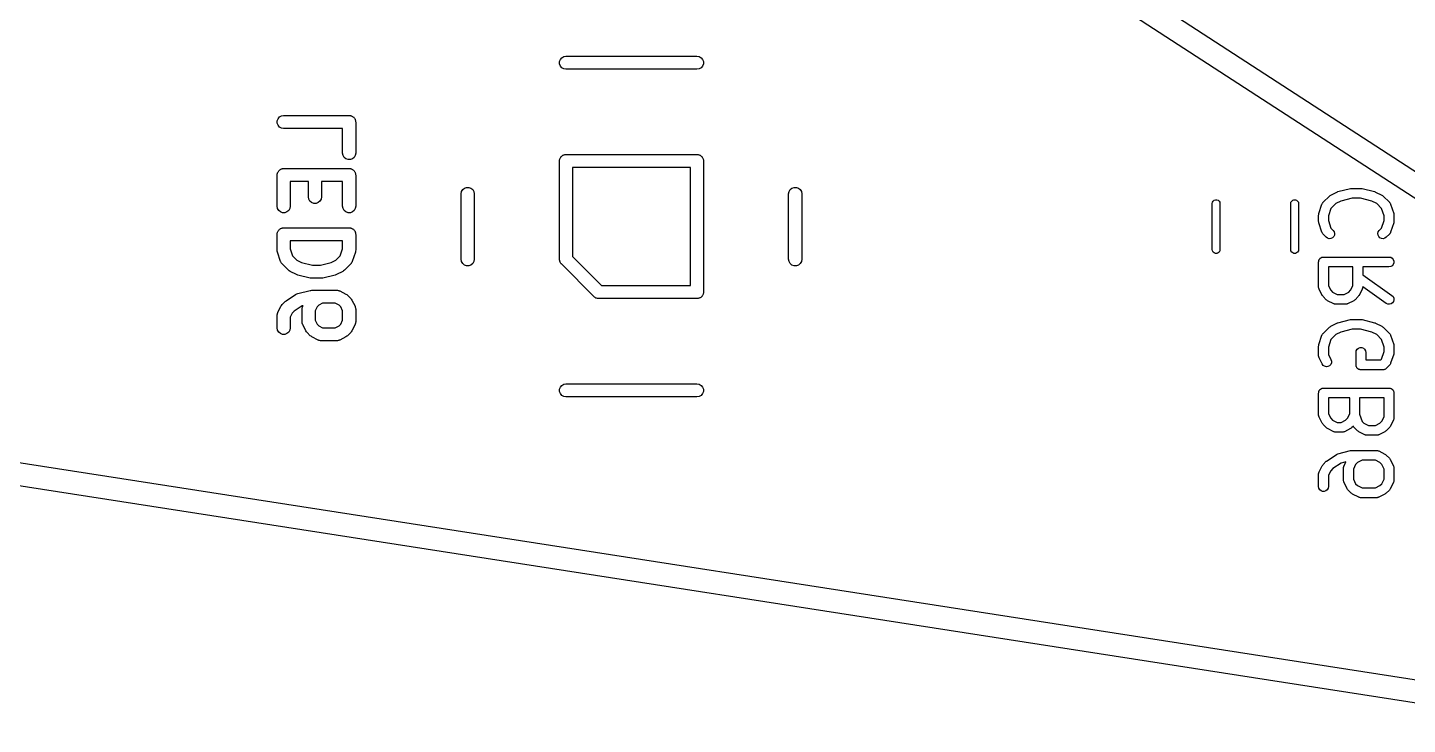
# Model space of a CAD drawing. Extents: x 48 to 353, y -143 to -50.
# Drawn here: x 198.74 to 219.81, y -131.42 to -120.79 of the extents above; entities that cross this region are included whole.
import ezdxf

# ---------------------------------------------------------------- set-up
doc = ezdxf.new("R2010")
doc.units = 0
doc.header["$MEASUREMENT"] = 0
doc.layers.add('BLACK', color=7, linetype='CONTINUOUS')

msp = doc.modelspace()

# ---------------------------------------------------------------- linework, layer by layer
at = {"layer": 'Black'}
for p, q in [((176.762, -94.9756), (235.575, -133.135)), ((234.803, -133.051), (203.466, -112.719)), ((206.864, -121.308), (206.876, -121.275)), ((206.864, -121.342), (206.864, -121.308)), ((206.876, -121.275), (206.898, -121.248)), ((206.898, -121.248), (206.928, -121.231)), ((206.928, -121.231), (206.962, -121.225)), ((206.962, -121.225), (208.962, -121.225)), ((208.962, -121.225), (208.997, -121.231)), ((208.997, -121.231), (209.027, -121.248)), ((209.027, -121.248), (209.049, -121.275)), ((209.049, -121.275), (209.061, -121.308)), ((209.061, -121.308), (209.061, -121.342)), ((206.876, -121.375), (206.864, -121.342)), ((206.898, -121.402), (206.876, -121.375)), ((206.928, -121.419), (206.898, -121.402)), ((206.962, -121.425), (206.928, -121.419)), ((208.962, -121.425), (206.962, -121.425)), ((208.997, -121.419), (208.962, -121.425)), ((209.027, -121.402), (208.997, -121.419)), ((209.049, -121.375), (209.027, -121.402)), ((209.061, -121.342), (209.049, -121.375)), ((202.554, -122.212), (202.566, -122.18)), ((202.566, -122.18), (202.588, -122.153)), ((202.588, -122.153), (202.618, -122.136)), ((202.618, -122.136), (202.652, -122.13)), ((202.652, -122.13), (203.652, -122.13)), ((203.652, -122.13), (203.661, -122.131)), ((203.661, -122.131), (203.67, -122.131)), ((203.67, -122.131), (203.678, -122.134)), ((203.678, -122.134), (203.687, -122.136)), ((203.687, -122.136), (203.694, -122.14)), ((203.694, -122.14), (203.702, -122.143)), ((203.702, -122.143), (203.709, -122.149)), ((203.709, -122.149), (203.717, -122.153)), ((203.717, -122.153), (203.722, -122.16)), ((203.722, -122.16), (203.729, -122.165)), ((203.729, -122.165), (203.733, -122.173)), ((203.733, -122.173), (203.739, -122.18)), ((203.739, -122.18), (203.742, -122.188)), ((202.554, -122.247), (202.554, -122.212)), ((202.566, -122.28), (202.554, -122.247)), ((202.588, -122.306), (202.566, -122.28)), ((202.618, -122.324), (202.588, -122.306)), ((202.652, -122.33), (202.618, -122.324)), ((203.552, -122.33), (202.652, -122.33)), ((203.552, -122.706), (203.552, -122.33)), ((203.742, -122.188), (203.746, -122.196)), ((203.746, -122.196), (203.748, -122.204)), ((203.748, -122.204), (203.751, -122.212)), ((203.751, -122.212), (203.751, -122.221)), ((203.751, -122.221), (203.752, -122.23)), ((203.752, -122.23), (203.752, -122.706)), ((203.558, -122.74), (203.552, -122.706)), ((203.576, -122.77), (203.558, -122.74)), ((203.602, -122.793), (203.576, -122.77)), ((203.635, -122.804), (203.602, -122.793)), ((203.67, -122.804), (203.635, -122.804)), ((203.702, -122.793), (203.67, -122.804)), ((203.729, -122.77), (203.702, -122.793)), ((203.746, -122.74), (203.729, -122.77)), ((203.752, -122.706), (203.746, -122.74)), ((206.864, -122.808), (206.867, -122.799)), ((206.864, -122.816), (206.864, -122.808)), ((206.867, -122.799), (206.869, -122.791)), ((206.869, -122.791), (206.873, -122.783)), ((206.873, -122.783), (206.876, -122.775)), ((206.876, -122.775), (206.882, -122.768)), ((206.882, -122.768), (206.886, -122.761)), ((206.886, -122.761), (206.893, -122.755)), ((206.893, -122.755), (206.898, -122.748)), ((206.898, -122.748), (206.906, -122.744)), ((206.906, -122.744), (206.912, -122.738)), ((206.912, -122.738), (206.921, -122.735)), ((206.921, -122.735), (206.928, -122.731)), ((206.928, -122.731), (206.937, -122.73)), ((206.937, -122.73), (206.945, -122.727)), ((206.945, -122.727), (206.954, -122.727)), ((206.954, -122.727), (206.962, -122.725)), ((206.962, -122.725), (208.962, -122.725)), ((208.962, -122.725), (208.971, -122.727)), ((208.971, -122.727), (208.98, -122.727)), ((208.98, -122.727), (208.988, -122.73)), ((208.988, -122.73), (208.997, -122.731)), ((208.997, -122.731), (209.004, -122.735)), ((209.004, -122.735), (209.012, -122.738)), ((209.012, -122.738), (209.019, -122.744)), ((209.019, -122.744), (209.027, -122.748)), ((209.027, -122.748), (209.032, -122.755)), ((209.032, -122.755), (209.039, -122.761)), ((209.039, -122.761), (209.043, -122.768)), ((209.043, -122.768), (209.049, -122.775)), ((209.049, -122.775), (209.052, -122.783)), ((209.052, -122.783), (209.056, -122.791)), ((209.056, -122.791), (209.058, -122.799)), ((209.058, -122.799), (209.061, -122.808)), ((209.061, -122.808), (209.061, -122.816)), ((202.554, -123.022), (202.557, -123.014)), ((202.554, -123.031), (202.554, -123.022)), ((202.557, -123.014), (202.558, -123.005)), ((202.558, -123.005), (202.563, -122.998)), ((202.563, -122.998), (202.566, -122.989)), ((202.566, -122.989), (202.571, -122.983)), ((202.571, -122.983), (202.576, -122.975)), ((202.576, -122.975), (202.582, -122.969)), ((202.582, -122.969), (202.588, -122.963)), ((202.588, -122.963), (202.596, -122.958)), ((202.596, -122.958), (202.602, -122.953)), ((202.602, -122.953), (202.611, -122.95)), ((202.611, -122.95), (202.618, -122.945)), ((202.618, -122.945), (202.627, -122.944)), ((202.627, -122.944), (202.635, -122.941)), ((202.635, -122.941), (202.644, -122.941)), ((202.644, -122.941), (202.652, -122.939)), ((202.652, -122.939), (203.652, -122.939)), ((203.652, -122.939), (203.661, -122.941)), ((203.661, -122.941), (203.67, -122.941)), ((203.67, -122.941), (203.678, -122.944)), ((203.678, -122.944), (203.687, -122.945)), ((203.687, -122.945), (203.694, -122.95)), ((203.694, -122.95), (203.702, -122.953)), ((203.702, -122.953), (203.709, -122.958)), ((203.709, -122.958), (203.717, -122.963)), ((203.717, -122.963), (203.722, -122.969)), ((203.722, -122.969), (203.729, -122.975)), ((203.729, -122.975), (203.733, -122.983)), ((203.733, -122.983), (203.739, -122.989)), ((203.739, -122.989), (203.742, -122.998)), ((203.742, -122.998), (203.746, -123.005)), ((203.746, -123.005), (203.748, -123.014)), ((203.748, -123.014), (203.751, -123.022)), ((203.751, -123.022), (203.751, -123.031)), ((206.862, -122.825), (206.864, -122.816)), ((206.862, -124.325), (206.862, -122.825)), ((207.062, -122.925), (207.062, -124.284)), ((208.862, -122.925), (207.062, -122.925)), ((208.862, -124.725), (208.862, -122.925)), ((209.061, -122.816), (209.062, -122.825)), ((209.062, -122.825), (209.062, -124.825)), ((202.552, -123.039), (202.554, -123.031)), ((202.552, -123.515), (202.552, -123.039)), ((203.029, -123.139), (202.752, -123.139)), ((202.752, -123.139), (202.752, -123.515)), ((203.029, -123.373), (203.029, -123.139)), ((203.552, -123.139), (203.229, -123.139)), ((203.229, -123.139), (203.229, -123.373)), ((203.552, -123.515), (203.552, -123.139)), ((203.751, -123.031), (203.752, -123.039)), ((203.752, -123.039), (203.752, -123.515)), ((205.412, -123.238), (205.445, -123.227)), ((205.445, -123.227), (205.48, -123.227)), ((205.48, -123.227), (205.512, -123.238)), ((210.412, -123.238), (210.445, -123.227)), ((210.445, -123.227), (210.48, -123.227)), ((210.48, -123.227), (210.512, -123.238)), ((203.035, -123.407), (203.029, -123.373)), ((203.052, -123.437), (203.035, -123.407)), ((203.079, -123.459), (203.052, -123.437)), ((203.205, -123.437), (203.179, -123.459)), ((203.223, -123.407), (203.205, -123.437)), ((203.229, -123.373), (203.223, -123.407)), ((205.362, -123.325), (205.369, -123.291)), ((205.362, -124.325), (205.362, -123.325)), ((205.369, -123.291), (205.386, -123.261)), ((205.386, -123.261), (205.412, -123.238)), ((205.512, -123.238), (205.539, -123.261)), ((205.539, -123.261), (205.556, -123.291)), ((205.556, -123.291), (205.562, -123.325)), ((205.562, -123.325), (205.562, -124.325)), ((210.362, -123.325), (210.369, -123.291)), ((210.362, -124.325), (210.362, -123.325)), ((210.369, -123.291), (210.386, -123.261)), ((210.386, -123.261), (210.412, -123.238)), ((210.512, -123.238), (210.539, -123.261)), ((210.539, -123.261), (210.556, -123.291)), ((210.556, -123.291), (210.562, -123.325)), ((210.562, -123.325), (210.562, -124.325)), ((216.831, -123.454), (216.842, -123.436)), ((216.842, -123.436), (216.857, -123.423)), ((216.857, -123.423), (216.877, -123.416)), ((216.877, -123.416), (216.898, -123.416)), ((216.898, -123.416), (216.917, -123.423)), ((216.917, -123.423), (216.933, -123.436)), ((216.933, -123.436), (216.944, -123.454)), ((218.031, -123.454), (218.042, -123.436)), ((218.042, -123.436), (218.057, -123.423)), ((218.057, -123.423), (218.077, -123.416)), ((218.077, -123.416), (218.098, -123.416)), ((218.098, -123.416), (218.117, -123.423)), ((218.117, -123.423), (218.133, -123.436)), ((218.133, -123.436), (218.144, -123.454)), ((218.522, -123.455), (218.617, -123.359)), ((218.617, -123.359), (218.627, -123.353)), ((218.627, -123.353), (218.637, -123.345)), ((218.637, -123.345), (218.732, -123.298)), ((218.792, -123.436), (218.715, -123.474)), ((218.732, -123.298), (218.74, -123.295)), ((218.74, -123.295), (218.747, -123.292)), ((218.747, -123.292), (218.938, -123.245)), ((218.965, -123.392), (218.792, -123.436)), ((218.938, -123.245), (218.947, -123.244)), ((218.947, -123.244), (218.956, -123.242)), ((218.956, -123.242), (219.099, -123.242)), ((219.09, -123.392), (218.965, -123.392)), ((219.263, -123.436), (219.09, -123.392)), ((219.099, -123.242), (219.108, -123.244)), ((219.108, -123.244), (219.117, -123.245)), ((219.117, -123.245), (219.307, -123.292)), ((219.34, -123.474), (219.263, -123.436)), ((219.307, -123.292), (219.315, -123.295)), ((219.315, -123.295), (219.323, -123.298)), ((219.323, -123.298), (219.418, -123.345)), ((219.418, -123.345), (219.428, -123.353)), ((219.428, -123.353), (219.438, -123.359)), ((219.438, -123.359), (219.533, -123.455)), ((202.558, -123.55), (202.552, -123.515)), ((202.576, -123.58), (202.558, -123.55)), ((202.602, -123.602), (202.576, -123.58)), ((202.635, -123.614), (202.602, -123.602)), ((202.67, -123.614), (202.635, -123.614)), ((202.702, -123.602), (202.67, -123.614)), ((202.729, -123.58), (202.702, -123.602)), ((202.746, -123.55), (202.729, -123.58)), ((202.752, -123.515), (202.746, -123.55)), ((203.111, -123.471), (203.079, -123.459)), ((203.146, -123.471), (203.111, -123.471)), ((203.179, -123.459), (203.146, -123.471)), ((203.558, -123.55), (203.552, -123.515)), ((203.576, -123.58), (203.558, -123.55)), ((203.602, -123.602), (203.576, -123.58)), ((203.635, -123.614), (203.602, -123.602)), ((203.67, -123.614), (203.635, -123.614)), ((203.702, -123.602), (203.67, -123.614)), ((203.729, -123.58), (203.702, -123.602)), ((203.746, -123.55), (203.729, -123.58)), ((203.752, -123.515), (203.746, -123.55)), ((216.827, -123.475), (216.831, -123.454)), ((216.827, -124.175), (216.827, -123.475)), ((216.944, -123.454), (216.947, -123.475)), ((216.947, -123.475), (216.947, -124.175)), ((218.028, -123.475), (218.031, -123.454)), ((218.028, -124.175), (218.028, -123.475)), ((218.144, -123.454), (218.147, -123.475)), ((218.147, -123.475), (218.147, -124.175)), ((218.452, -123.651), (218.454, -123.639)), ((218.452, -123.746), (218.452, -123.651)), ((218.454, -123.639), (218.456, -123.627)), ((218.456, -123.627), (218.504, -123.484)), ((218.504, -123.484), (218.506, -123.48)), ((218.506, -123.48), (218.507, -123.476)), ((218.507, -123.476), (218.512, -123.469)), ((218.512, -123.469), (218.516, -123.461)), ((218.516, -123.461), (218.519, -123.458)), ((218.519, -123.458), (218.522, -123.455)), ((218.641, -123.548), (218.602, -123.663)), ((218.715, -123.474), (218.641, -123.548)), ((219.414, -123.548), (219.34, -123.474)), ((219.452, -123.663), (219.414, -123.548)), ((219.533, -123.455), (219.535, -123.458)), ((219.535, -123.458), (219.539, -123.461)), ((219.539, -123.461), (219.543, -123.469)), ((219.543, -123.469), (219.548, -123.476)), ((219.548, -123.476), (219.549, -123.48)), ((219.549, -123.48), (219.551, -123.484)), ((219.551, -123.484), (219.599, -123.627)), ((219.599, -123.627), (219.6, -123.639)), ((219.6, -123.639), (219.602, -123.651)), ((219.602, -123.651), (219.602, -123.746)), ((174.491, -123.681), (234.803, -133.051)), ((202.582, -123.874), (202.588, -123.867)), ((202.588, -123.867), (202.596, -123.863)), ((202.596, -123.863), (202.602, -123.857)), ((202.602, -123.857), (202.611, -123.854)), ((202.611, -123.854), (202.618, -123.85)), ((202.618, -123.85), (202.627, -123.849)), ((202.627, -123.849), (202.635, -123.846)), ((202.635, -123.846), (202.644, -123.846)), ((202.644, -123.846), (202.652, -123.844)), ((202.652, -123.844), (203.652, -123.844)), ((203.652, -123.844), (203.661, -123.846)), ((203.661, -123.846), (203.67, -123.846)), ((203.67, -123.846), (203.678, -123.849)), ((203.678, -123.849), (203.687, -123.85)), ((203.687, -123.85), (203.694, -123.854)), ((203.694, -123.854), (203.702, -123.857)), ((203.702, -123.857), (203.709, -123.863)), ((203.709, -123.863), (203.717, -123.867)), ((203.717, -123.867), (203.722, -123.874)), ((218.454, -123.758), (218.452, -123.746)), ((218.456, -123.77), (218.454, -123.758)), ((218.504, -123.912), (218.456, -123.77)), ((218.602, -123.663), (218.602, -123.734)), ((218.602, -123.734), (218.641, -123.848)), ((218.641, -123.848), (218.676, -123.883)), ((219.379, -123.883), (219.414, -123.848)), ((219.414, -123.848), (219.452, -123.734)), ((219.452, -123.734), (219.452, -123.663)), ((219.599, -123.77), (219.551, -123.912)), ((219.6, -123.758), (219.599, -123.77)), ((219.602, -123.746), (219.6, -123.758)), ((234.521, -133.362), (174.491, -124.036)), ((202.552, -123.944), (202.554, -123.935)), ((202.552, -124.182), (202.552, -123.944)), ((202.554, -123.927), (202.557, -123.918)), ((202.554, -123.935), (202.554, -123.927)), ((202.557, -123.918), (202.558, -123.91)), ((202.558, -123.91), (202.563, -123.902)), ((202.563, -123.902), (202.566, -123.894)), ((202.566, -123.894), (202.571, -123.887)), ((202.571, -123.887), (202.576, -123.88)), ((202.576, -123.88), (202.582, -123.874)), ((202.752, -124.044), (202.752, -124.166)), ((203.552, -124.044), (202.752, -124.044)), ((203.552, -124.166), (203.552, -124.044)), ((203.722, -123.874), (203.729, -123.88)), ((203.729, -123.88), (203.733, -123.887)), ((203.733, -123.887), (203.739, -123.894)), ((203.739, -123.894), (203.742, -123.902)), ((203.742, -123.902), (203.746, -123.91)), ((203.746, -123.91), (203.748, -123.918)), ((203.748, -123.918), (203.751, -123.927)), ((203.751, -123.927), (203.751, -123.935)), ((203.751, -123.935), (203.752, -123.944)), ((203.752, -123.944), (203.752, -124.182)), ((218.506, -123.916), (218.504, -123.912)), ((218.507, -123.92), (218.506, -123.916)), ((218.512, -123.928), (218.507, -123.92)), ((218.516, -123.935), (218.512, -123.928)), ((218.519, -123.938), (218.516, -123.935)), ((218.522, -123.942), (218.519, -123.938)), ((218.57, -123.989), (218.522, -123.942)), ((218.591, -124.004), (218.57, -123.989)), ((218.616, -124.011), (218.591, -124.004)), ((218.642, -124.009), (218.616, -124.011)), ((218.666, -123.998), (218.642, -124.009)), ((218.684, -123.979), (218.666, -123.998)), ((218.676, -123.883), (218.691, -123.905)), ((218.695, -123.956), (218.684, -123.979)), ((218.691, -123.905), (218.697, -123.93)), ((218.697, -123.93), (218.695, -123.956)), ((219.357, -123.93), (219.364, -123.905)), ((219.36, -123.956), (219.357, -123.93)), ((219.371, -123.979), (219.36, -123.956)), ((219.364, -123.905), (219.379, -123.883)), ((219.389, -123.998), (219.371, -123.979)), ((219.413, -124.009), (219.389, -123.998)), ((219.439, -124.011), (219.413, -124.009)), ((219.464, -124.004), (219.439, -124.011)), ((219.485, -123.989), (219.464, -124.004)), ((219.533, -123.942), (219.485, -123.989)), ((219.535, -123.938), (219.533, -123.942)), ((219.539, -123.935), (219.535, -123.938)), ((219.543, -123.928), (219.539, -123.935)), ((219.548, -123.92), (219.543, -123.928)), ((219.549, -123.916), (219.548, -123.92)), ((219.551, -123.912), (219.549, -123.916)), ((202.555, -124.198), (202.552, -124.182)), ((202.558, -124.214), (202.555, -124.198)), ((202.605, -124.357), (202.558, -124.214)), ((202.752, -124.166), (202.787, -124.271)), ((202.787, -124.271), (202.854, -124.338)), ((203.45, -124.338), (203.517, -124.271)), ((203.517, -124.271), (203.552, -124.166)), ((203.747, -124.214), (203.7, -124.357)), ((203.75, -124.198), (203.747, -124.214)), ((203.752, -124.182), (203.75, -124.198)), ((207.062, -124.284), (207.504, -124.725)), ((216.831, -124.196), (216.827, -124.175)), ((216.842, -124.214), (216.831, -124.196)), ((216.857, -124.227), (216.842, -124.214)), ((216.877, -124.234), (216.857, -124.227)), ((216.898, -124.234), (216.877, -124.234)), ((216.917, -124.227), (216.898, -124.234)), ((216.933, -124.214), (216.917, -124.227)), ((216.944, -124.196), (216.933, -124.214)), ((216.947, -124.175), (216.944, -124.196)), ((218.031, -124.196), (218.028, -124.175)), ((218.042, -124.214), (218.031, -124.196)), ((218.057, -124.227), (218.042, -124.214)), ((218.077, -124.234), (218.057, -124.227)), ((218.098, -124.234), (218.077, -124.234)), ((218.117, -124.227), (218.098, -124.234)), ((218.133, -124.214), (218.117, -124.227)), ((218.144, -124.196), (218.133, -124.214)), ((218.147, -124.175), (218.144, -124.196)), ((202.608, -124.362), (202.605, -124.357)), ((202.609, -124.367), (202.608, -124.362)), ((202.616, -124.377), (202.609, -124.367)), ((202.622, -124.387), (202.616, -124.377)), ((202.626, -124.391), (202.622, -124.387)), ((202.629, -124.396), (202.626, -124.391)), ((202.725, -124.491), (202.629, -124.396)), ((202.738, -124.5), (202.725, -124.491)), ((202.751, -124.51), (202.738, -124.5)), ((202.854, -124.338), (202.925, -124.374)), ((202.925, -124.374), (203.093, -124.415)), ((203.093, -124.415), (203.212, -124.415)), ((203.212, -124.415), (203.379, -124.374)), ((203.379, -124.374), (203.45, -124.338)), ((203.567, -124.5), (203.554, -124.51)), ((203.58, -124.491), (203.567, -124.5)), ((203.675, -124.396), (203.58, -124.491)), ((203.679, -124.391), (203.675, -124.396)), ((203.683, -124.387), (203.679, -124.391)), ((203.689, -124.377), (203.683, -124.387)), ((203.695, -124.367), (203.689, -124.377)), ((203.697, -124.362), (203.695, -124.367)), ((203.7, -124.357), (203.697, -124.362)), ((205.369, -124.359), (205.362, -124.325)), ((205.386, -124.389), (205.369, -124.359)), ((205.412, -124.412), (205.386, -124.389)), ((205.445, -124.423), (205.412, -124.412)), ((205.48, -124.423), (205.445, -124.423)), ((205.512, -124.412), (205.48, -124.423)), ((205.539, -124.389), (205.512, -124.412)), ((205.556, -124.359), (205.539, -124.389)), ((205.562, -124.325), (205.556, -124.359)), ((206.863, -124.329), (206.862, -124.325)), ((206.863, -124.334), (206.863, -124.329)), ((206.866, -124.346), (206.863, -124.334)), ((206.869, -124.359), (206.866, -124.346)), ((206.871, -124.363), (206.869, -124.359)), ((206.872, -124.367), (206.871, -124.363)), ((206.879, -124.378), (206.872, -124.367)), ((206.886, -124.389), (206.879, -124.378)), ((206.889, -124.392), (206.886, -124.389)), ((206.892, -124.396), (206.889, -124.392)), ((207.392, -124.896), (206.892, -124.396)), ((210.369, -124.359), (210.362, -124.325)), ((210.386, -124.389), (210.369, -124.359)), ((210.412, -124.412), (210.386, -124.389)), ((210.445, -124.423), (210.412, -124.412)), ((210.48, -124.423), (210.445, -124.423)), ((210.512, -124.412), (210.48, -124.423)), ((210.539, -124.389), (210.512, -124.412)), ((210.556, -124.359), (210.539, -124.389)), ((210.562, -124.325), (210.556, -124.359)), ((218.452, -124.365), (218.454, -124.358)), ((218.452, -124.746), (218.452, -124.365)), ((218.454, -124.352), (218.456, -124.346)), ((218.454, -124.358), (218.454, -124.352)), ((218.456, -124.346), (218.457, -124.339)), ((218.457, -124.339), (218.46, -124.334)), ((218.46, -124.334), (218.462, -124.327)), ((218.462, -124.327), (218.467, -124.322)), ((218.467, -124.322), (218.47, -124.317)), ((218.47, -124.317), (218.475, -124.312)), ((218.475, -124.312), (218.479, -124.307)), ((218.479, -124.307), (218.485, -124.304)), ((218.485, -124.304), (218.49, -124.3)), ((218.49, -124.3), (218.496, -124.298)), ((218.496, -124.298), (218.502, -124.294)), ((218.502, -124.294), (218.508, -124.293)), ((218.508, -124.293), (218.514, -124.291)), ((218.514, -124.291), (218.521, -124.291)), ((218.521, -124.291), (218.527, -124.29)), ((218.527, -124.29), (219.527, -124.29)), ((218.602, -124.44), (218.602, -124.728)), ((218.976, -124.44), (218.602, -124.44)), ((218.976, -124.728), (218.976, -124.44)), ((219.527, -124.44), (219.126, -124.44)), ((219.126, -124.44), (219.126, -124.564)), ((219.527, -124.29), (219.553, -124.294)), ((219.553, -124.435), (219.527, -124.44)), ((219.553, -124.294), (219.576, -124.307)), ((219.576, -124.422), (219.553, -124.435)), ((219.576, -124.307), (219.592, -124.327)), ((219.592, -124.402), (219.576, -124.422)), ((219.592, -124.327), (219.601, -124.352)), ((219.601, -124.378), (219.592, -124.402)), ((219.601, -124.352), (219.601, -124.378)), ((202.846, -124.557), (202.751, -124.51)), ((202.856, -124.56), (202.846, -124.557)), ((202.866, -124.565), (202.856, -124.56)), ((203.057, -124.612), (202.866, -124.565)), ((203.069, -124.613), (203.057, -124.612)), ((203.081, -124.615), (203.069, -124.613)), ((203.224, -124.615), (203.081, -124.615)), ((203.236, -124.613), (203.224, -124.615)), ((203.248, -124.612), (203.236, -124.613)), ((203.439, -124.565), (203.248, -124.612)), ((203.449, -124.56), (203.439, -124.565)), ((203.459, -124.557), (203.449, -124.56)), ((203.554, -124.51), (203.459, -124.557)), ((219.126, -124.564), (219.57, -124.875)), ((202.692, -124.956), (202.835, -124.861)), ((202.835, -124.861), (202.851, -124.854)), ((202.851, -124.854), (202.866, -124.847)), ((202.866, -124.847), (203.057, -124.799)), ((203.057, -124.799), (203.069, -124.799)), ((203.069, -124.799), (203.081, -124.796)), ((203.081, -124.796), (203.462, -124.796)), ((203.462, -124.796), (203.468, -124.797)), ((203.468, -124.797), (203.473, -124.797)), ((203.473, -124.797), (203.485, -124.8)), ((203.485, -124.8), (203.496, -124.802)), ((203.496, -124.802), (203.501, -124.805)), ((203.501, -124.805), (203.507, -124.807)), ((203.507, -124.807), (203.602, -124.855)), ((203.602, -124.855), (203.615, -124.864)), ((203.615, -124.864), (203.628, -124.873)), ((203.628, -124.873), (203.675, -124.921)), ((203.675, -124.921), (203.685, -124.934)), ((207.395, -124.898), (207.392, -124.896)), ((207.398, -124.902), (207.395, -124.898)), ((207.41, -124.908), (207.398, -124.902)), ((207.42, -124.916), (207.41, -124.908)), ((207.424, -124.917), (207.42, -124.916)), ((207.428, -124.919), (207.424, -124.917)), ((207.441, -124.921), (207.428, -124.919)), ((207.454, -124.925), (207.441, -124.921)), ((207.504, -124.725), (208.862, -124.725)), ((208.988, -124.92), (208.98, -124.923)), ((208.997, -124.919), (208.988, -124.92)), ((209.004, -124.915), (208.997, -124.919)), ((209.012, -124.912), (209.004, -124.915)), ((209.019, -124.906), (209.012, -124.912)), ((209.027, -124.902), (209.019, -124.906)), ((209.032, -124.895), (209.027, -124.902)), ((209.039, -124.889), (209.032, -124.895)), ((209.043, -124.882), (209.039, -124.889)), ((209.049, -124.875), (209.043, -124.882)), ((209.052, -124.867), (209.049, -124.875)), ((209.056, -124.859), (209.052, -124.867)), ((209.058, -124.851), (209.056, -124.859)), ((209.061, -124.842), (209.058, -124.851)), ((209.062, -124.825), (209.061, -124.834)), ((209.061, -124.834), (209.061, -124.842)), ((218.453, -124.75), (218.452, -124.746)), ((218.453, -124.754), (218.453, -124.75)), ((218.455, -124.763), (218.453, -124.754)), ((218.457, -124.772), (218.455, -124.763)), ((218.459, -124.775), (218.457, -124.772)), ((218.46, -124.779), (218.459, -124.775)), ((218.508, -124.875), (218.46, -124.779)), ((218.515, -124.884), (218.508, -124.875)), ((218.522, -124.894), (218.515, -124.884)), ((218.57, -124.942), (218.522, -124.894)), ((218.602, -124.728), (218.637, -124.797)), ((218.637, -124.797), (218.667, -124.827)), ((218.667, -124.827), (218.736, -124.861)), ((218.736, -124.861), (218.843, -124.861)), ((218.843, -124.861), (218.912, -124.827)), ((218.912, -124.827), (218.942, -124.797)), ((218.942, -124.797), (218.976, -124.728)), ((219.057, -124.894), (219.009, -124.942)), ((219.063, -124.884), (219.057, -124.894)), ((219.071, -124.875), (219.063, -124.884)), ((219.118, -124.779), (219.071, -124.875)), ((219.12, -124.775), (219.118, -124.779)), ((219.122, -124.772), (219.12, -124.775)), ((219.123, -124.763), (219.122, -124.772)), ((219.126, -124.754), (219.123, -124.763)), ((219.126, -124.747), (219.125, -124.75)), ((219.125, -124.75), (219.126, -124.754)), ((219.484, -124.998), (219.126, -124.747)), ((219.57, -124.875), (219.589, -124.893)), ((219.589, -124.893), (219.6, -124.917)), ((219.6, -124.917), (219.602, -124.943)), ((202.563, -125.137), (202.611, -125.042)), ((202.611, -125.042), (202.62, -125.029)), ((202.62, -125.029), (202.629, -125.016)), ((202.629, -125.016), (202.677, -124.969)), ((202.677, -124.969), (202.685, -124.963)), ((202.685, -124.963), (202.692, -124.956)), ((202.811, -125.117), (202.782, -125.146)), ((202.932, -125.037), (202.811, -125.117)), ((202.949, -125.033), (202.932, -125.037)), ((202.933, -125.087), (202.934, -125.081)), ((202.933, -125.277), (202.933, -125.087)), ((202.934, -125.075), (202.937, -125.064)), ((202.934, -125.081), (202.934, -125.075)), ((202.937, -125.064), (202.939, -125.053)), ((202.939, -125.053), (202.942, -125.048)), ((202.942, -125.048), (202.944, -125.042)), ((202.944, -125.042), (202.949, -125.033)), ((203.163, -125.051), (203.133, -125.111)), ((203.133, -125.111), (203.133, -125.254)), ((203.188, -125.026), (203.163, -125.051)), ((203.247, -124.996), (203.188, -125.026)), ((203.438, -124.996), (203.247, -124.996)), ((203.498, -125.026), (203.438, -124.996)), ((203.523, -125.051), (203.498, -125.026)), ((203.552, -125.111), (203.523, -125.051)), ((203.552, -125.254), (203.552, -125.111)), ((203.685, -124.934), (203.694, -124.947)), ((203.694, -124.947), (203.742, -125.042)), ((203.742, -125.042), (203.743, -125.048)), ((203.743, -125.048), (203.746, -125.053)), ((203.746, -125.053), (203.748, -125.064)), ((203.748, -125.064), (203.752, -125.075)), ((203.752, -125.075), (203.751, -125.081)), ((203.751, -125.081), (203.752, -125.087)), ((203.752, -125.087), (203.752, -125.277)), ((207.458, -124.924), (207.454, -124.925)), ((207.462, -124.925), (207.458, -124.924)), ((208.962, -124.925), (207.462, -124.925)), ((208.971, -124.923), (208.962, -124.925)), ((208.98, -124.923), (208.971, -124.923)), ((218.579, -124.949), (218.57, -124.942)), ((218.589, -124.956), (218.579, -124.949)), ((218.684, -125.003), (218.589, -124.956)), ((218.688, -125.005), (218.684, -125.003)), ((218.692, -125.007), (218.688, -125.005)), ((218.701, -125.008), (218.692, -125.007)), ((218.709, -125.011), (218.701, -125.008)), ((218.714, -125.011), (218.709, -125.011)), ((218.718, -125.011), (218.714, -125.011)), ((218.861, -125.011), (218.718, -125.011)), ((218.865, -125.011), (218.861, -125.011)), ((218.869, -125.011), (218.865, -125.011)), ((218.878, -125.008), (218.869, -125.011)), ((218.886, -125.007), (218.878, -125.008)), ((218.89, -125.005), (218.886, -125.007)), ((218.894, -125.003), (218.89, -125.005)), ((218.989, -124.956), (218.894, -125.003)), ((218.999, -124.949), (218.989, -124.956)), ((219.009, -124.942), (218.999, -124.949)), ((219.508, -125.009), (219.484, -124.998)), ((219.534, -125.011), (219.508, -125.009)), ((219.559, -125.004), (219.534, -125.011)), ((219.58, -124.989), (219.559, -125.004)), ((219.595, -124.968), (219.58, -124.989)), ((219.602, -124.943), (219.595, -124.968)), ((202.552, -125.182), (202.553, -125.176)), ((202.552, -125.373), (202.552, -125.182)), ((202.553, -125.171), (202.556, -125.159)), ((202.553, -125.176), (202.553, -125.171)), ((202.556, -125.159), (202.558, -125.148)), ((202.558, -125.148), (202.561, -125.143)), ((202.561, -125.143), (202.563, -125.137)), ((202.782, -125.146), (202.752, -125.206)), ((202.752, -125.206), (202.752, -125.373)), ((202.934, -125.283), (202.933, -125.277)), ((202.934, -125.289), (202.934, -125.283)), ((202.937, -125.3), (202.934, -125.289)), ((202.939, -125.312), (202.937, -125.3)), ((202.942, -125.317), (202.939, -125.312)), ((202.944, -125.322), (202.942, -125.317)), ((202.992, -125.417), (202.944, -125.322)), ((203.133, -125.254), (203.163, -125.313)), ((203.163, -125.313), (203.188, -125.338)), ((203.188, -125.338), (203.247, -125.368)), ((203.438, -125.368), (203.498, -125.338)), ((203.498, -125.338), (203.523, -125.313)), ((203.523, -125.313), (203.552, -125.254)), ((203.742, -125.322), (203.694, -125.417)), ((203.743, -125.317), (203.742, -125.322)), ((203.746, -125.312), (203.743, -125.317)), ((203.748, -125.3), (203.746, -125.312)), ((203.752, -125.289), (203.748, -125.3)), ((203.752, -125.277), (203.751, -125.283)), ((203.751, -125.283), (203.752, -125.289)), ((218.637, -125.345), (218.732, -125.298)), ((218.732, -125.298), (218.74, -125.295)), ((218.74, -125.295), (218.747, -125.292)), ((218.747, -125.292), (218.938, -125.245)), ((218.938, -125.245), (218.947, -125.244)), ((218.947, -125.244), (218.956, -125.242)), ((218.956, -125.242), (219.099, -125.242)), ((219.099, -125.242), (219.108, -125.244)), ((219.108, -125.244), (219.117, -125.245)), ((219.117, -125.245), (219.307, -125.292)), ((219.307, -125.292), (219.315, -125.295)), ((219.315, -125.295), (219.323, -125.298)), ((219.323, -125.298), (219.418, -125.345)), ((202.558, -125.407), (202.552, -125.373)), ((202.576, -125.437), (202.558, -125.407)), ((202.602, -125.459), (202.576, -125.437)), ((202.635, -125.471), (202.602, -125.459)), ((202.67, -125.471), (202.635, -125.471)), ((202.702, -125.459), (202.67, -125.471)), ((202.729, -125.437), (202.702, -125.459)), ((202.746, -125.407), (202.729, -125.437)), ((202.752, -125.373), (202.746, -125.407)), ((203.001, -125.43), (202.992, -125.417)), ((203.01, -125.443), (203.001, -125.43)), ((203.058, -125.491), (203.01, -125.443)), ((203.071, -125.5), (203.058, -125.491)), ((203.084, -125.51), (203.071, -125.5)), ((203.179, -125.557), (203.084, -125.51)), ((203.247, -125.368), (203.438, -125.368)), ((203.602, -125.51), (203.507, -125.557)), ((203.615, -125.5), (203.602, -125.51)), ((203.628, -125.491), (203.615, -125.5)), ((203.675, -125.443), (203.628, -125.491)), ((203.685, -125.43), (203.675, -125.443)), ((203.694, -125.417), (203.685, -125.43)), ((218.456, -125.627), (218.504, -125.484)), ((218.504, -125.484), (218.506, -125.48)), ((218.506, -125.48), (218.507, -125.476)), ((218.507, -125.476), (218.512, -125.469)), ((218.512, -125.469), (218.516, -125.461)), ((218.516, -125.461), (218.519, -125.458)), ((218.519, -125.458), (218.522, -125.455)), ((218.522, -125.455), (218.617, -125.359)), ((218.641, -125.548), (218.602, -125.663)), ((218.617, -125.359), (218.627, -125.353)), ((218.627, -125.353), (218.637, -125.345)), ((218.715, -125.474), (218.641, -125.548)), ((218.792, -125.436), (218.715, -125.474)), ((218.965, -125.392), (218.792, -125.436)), ((219.09, -125.392), (218.965, -125.392)), ((219.263, -125.436), (219.09, -125.392)), ((219.34, -125.474), (219.263, -125.436)), ((219.414, -125.548), (219.34, -125.474)), ((219.452, -125.663), (219.414, -125.548)), ((219.418, -125.345), (219.428, -125.353)), ((219.428, -125.353), (219.438, -125.359)), ((219.438, -125.359), (219.533, -125.455)), ((219.533, -125.455), (219.535, -125.458)), ((219.535, -125.458), (219.539, -125.461)), ((219.539, -125.461), (219.543, -125.469)), ((219.543, -125.469), (219.548, -125.476)), ((219.548, -125.476), (219.549, -125.48)), ((219.549, -125.48), (219.551, -125.484)), ((219.551, -125.484), (219.599, -125.627)), ((203.185, -125.559), (203.179, -125.557)), ((203.19, -125.562), (203.185, -125.559)), ((203.201, -125.564), (203.19, -125.562)), ((203.212, -125.567), (203.201, -125.564)), ((203.218, -125.567), (203.212, -125.567)), ((203.224, -125.568), (203.218, -125.567)), ((203.462, -125.568), (203.224, -125.568)), ((203.468, -125.567), (203.462, -125.568)), ((203.473, -125.567), (203.468, -125.567)), ((203.485, -125.564), (203.473, -125.567)), ((203.496, -125.562), (203.485, -125.564)), ((203.501, -125.559), (203.496, -125.562)), ((203.507, -125.557), (203.501, -125.559)), ((218.452, -125.651), (218.454, -125.639)), ((218.452, -125.793), (218.452, -125.651)), ((218.454, -125.639), (218.456, -125.627)), ((218.602, -125.663), (218.602, -125.776)), ((219.024, -125.746), (219.028, -125.72)), ((219.024, -125.936), (219.024, -125.746)), ((219.028, -125.72), (219.041, -125.698)), ((219.041, -125.698), (219.061, -125.681)), ((219.061, -125.681), (219.086, -125.672)), ((219.086, -125.672), (219.112, -125.672)), ((219.112, -125.672), (219.136, -125.681)), ((219.136, -125.681), (219.156, -125.698)), ((219.156, -125.698), (219.169, -125.72)), ((219.169, -125.72), (219.174, -125.746)), ((219.174, -125.746), (219.174, -125.861)), ((219.414, -125.848), (219.452, -125.734)), ((219.452, -125.734), (219.452, -125.663)), ((219.599, -125.627), (219.6, -125.639)), ((219.6, -125.758), (219.599, -125.77)), ((219.6, -125.639), (219.602, -125.651)), ((219.602, -125.746), (219.6, -125.758)), ((219.602, -125.651), (219.602, -125.746)), ((218.453, -125.798), (218.452, -125.793)), ((218.453, -125.802), (218.453, -125.798)), ((218.455, -125.81), (218.453, -125.802)), ((218.457, -125.819), (218.455, -125.81)), ((218.459, -125.823), (218.457, -125.819)), ((218.46, -125.827), (218.459, -125.823)), ((218.508, -125.922), (218.46, -125.827)), ((218.523, -125.943), (218.508, -125.922)), ((218.545, -125.958), (218.523, -125.943)), ((218.571, -125.964), (218.545, -125.958)), ((218.596, -125.961), (218.571, -125.964)), ((218.62, -125.949), (218.596, -125.961)), ((218.602, -125.776), (218.642, -125.855)), ((218.638, -125.93), (218.62, -125.949)), ((218.648, -125.906), (218.638, -125.93)), ((218.642, -125.855), (218.65, -125.88)), ((218.65, -125.88), (218.648, -125.906)), ((219.025, -125.943), (219.024, -125.936)), ((219.025, -125.949), (219.025, -125.943)), ((219.027, -125.956), (219.025, -125.949)), ((219.028, -125.962), (219.027, -125.956)), ((219.032, -125.968), (219.028, -125.962)), ((219.034, -125.974), (219.032, -125.968)), ((219.038, -125.979), (219.034, -125.974)), ((219.174, -125.861), (219.401, -125.861)), ((219.401, -125.861), (219.414, -125.848)), ((219.533, -125.942), (219.485, -125.989)), ((219.535, -125.938), (219.533, -125.942)), ((219.539, -125.935), (219.535, -125.938)), ((219.543, -125.928), (219.539, -125.935)), ((219.548, -125.92), (219.543, -125.928)), ((219.549, -125.916), (219.548, -125.92)), ((219.551, -125.912), (219.549, -125.916)), ((219.599, -125.77), (219.551, -125.912)), ((219.041, -125.985), (219.038, -125.979)), ((219.046, -125.989), (219.041, -125.985)), ((219.051, -125.994), (219.046, -125.989)), ((219.056, -125.997), (219.051, -125.994)), ((219.061, -126.001), (219.056, -125.997)), ((219.067, -126.004), (219.061, -126.001)), ((219.073, -126.007), (219.067, -126.004)), ((219.08, -126.008), (219.073, -126.007)), ((219.086, -126.01), (219.08, -126.008)), ((219.092, -126.01), (219.086, -126.01)), ((219.099, -126.011), (219.092, -126.01)), ((219.432, -126.011), (219.099, -126.011)), ((219.435, -126.011), (219.432, -126.011)), ((219.439, -126.011), (219.435, -126.011)), ((219.448, -126.009), (219.439, -126.011)), ((219.458, -126.007), (219.448, -126.009)), ((219.461, -126.005), (219.458, -126.007)), ((219.464, -126.004), (219.461, -126.005)), ((219.472, -125.999), (219.464, -126.004)), ((219.48, -125.994), (219.472, -125.999)), ((219.482, -125.991), (219.48, -125.994)), ((219.485, -125.989), (219.482, -125.991)), ((206.864, -126.308), (206.876, -126.275)), ((206.864, -126.342), (206.864, -126.308)), ((206.876, -126.375), (206.864, -126.342)), ((206.876, -126.275), (206.898, -126.248)), ((206.898, -126.402), (206.876, -126.375)), ((206.898, -126.248), (206.928, -126.231)), ((206.928, -126.231), (206.962, -126.225)), ((206.962, -126.225), (208.962, -126.225)), ((208.962, -126.225), (208.997, -126.231)), ((208.997, -126.231), (209.027, -126.248)), ((209.027, -126.248), (209.049, -126.275)), ((209.049, -126.375), (209.027, -126.402)), ((209.049, -126.275), (209.061, -126.308)), ((209.061, -126.342), (209.049, -126.375)), ((209.061, -126.308), (209.061, -126.342)), ((218.452, -126.365), (218.454, -126.358)), ((218.452, -126.698), (218.452, -126.365)), ((218.454, -126.352), (218.456, -126.346)), ((218.454, -126.358), (218.454, -126.352)), ((218.456, -126.346), (218.457, -126.339)), ((218.457, -126.339), (218.46, -126.334)), ((218.46, -126.334), (218.462, -126.327)), ((218.462, -126.327), (218.467, -126.322)), ((218.467, -126.322), (218.47, -126.317)), ((218.47, -126.317), (218.475, -126.312)), ((218.475, -126.312), (218.479, -126.307)), ((218.479, -126.307), (218.485, -126.304)), ((218.485, -126.304), (218.49, -126.3)), ((218.49, -126.3), (218.496, -126.298)), ((218.496, -126.298), (218.502, -126.294)), ((218.502, -126.294), (218.508, -126.293)), ((218.508, -126.293), (218.514, -126.291)), ((218.514, -126.291), (218.521, -126.291)), ((218.521, -126.291), (218.527, -126.29)), ((218.527, -126.29), (219.527, -126.29)), ((219.527, -126.29), (219.534, -126.291)), ((219.534, -126.291), (219.54, -126.291)), ((219.54, -126.291), (219.547, -126.293)), ((219.547, -126.293), (219.553, -126.294)), ((219.553, -126.294), (219.559, -126.298)), ((219.559, -126.298), (219.565, -126.3)), ((219.565, -126.3), (219.57, -126.304)), ((219.57, -126.304), (219.576, -126.307)), ((219.576, -126.307), (219.58, -126.312)), ((219.58, -126.312), (219.585, -126.317)), ((219.585, -126.317), (219.588, -126.322)), ((219.588, -126.322), (219.592, -126.327)), ((219.592, -126.327), (219.595, -126.334)), ((219.595, -126.334), (219.598, -126.339)), ((219.598, -126.339), (219.599, -126.346)), ((219.599, -126.346), (219.601, -126.352)), ((219.601, -126.352), (219.601, -126.358)), ((219.601, -126.358), (219.602, -126.365)), ((219.602, -126.365), (219.602, -126.746)), ((206.928, -126.419), (206.898, -126.402)), ((206.962, -126.425), (206.928, -126.419)), ((208.962, -126.425), (206.962, -126.425)), ((208.997, -126.419), (208.962, -126.425)), ((209.027, -126.402), (208.997, -126.419)), ((218.602, -126.44), (218.602, -126.681)), ((218.929, -126.44), (218.602, -126.44)), ((218.929, -126.681), (218.929, -126.44)), ((219.079, -126.44), (219.079, -126.686)), ((219.452, -126.44), (219.079, -126.44)), ((219.452, -126.728), (219.452, -126.44)), ((218.453, -126.702), (218.452, -126.698)), ((218.453, -126.707), (218.453, -126.702)), ((218.455, -126.715), (218.453, -126.707)), ((218.457, -126.724), (218.455, -126.715)), ((218.459, -126.728), (218.457, -126.724)), ((218.46, -126.732), (218.459, -126.728)), ((218.508, -126.827), (218.46, -126.732)), ((218.602, -126.681), (218.637, -126.749)), ((218.637, -126.749), (218.667, -126.779)), ((218.667, -126.779), (218.736, -126.814)), ((218.736, -126.814), (218.795, -126.814)), ((218.795, -126.814), (218.864, -126.779)), ((218.864, -126.779), (218.894, -126.749)), ((218.894, -126.749), (218.929, -126.681)), ((219.079, -126.686), (219.117, -126.801)), ((219.117, -126.801), (219.143, -126.827)), ((219.388, -126.827), (219.418, -126.797)), ((219.418, -126.797), (219.452, -126.728)), ((219.594, -126.779), (219.547, -126.875)), ((219.596, -126.775), (219.594, -126.779)), ((219.598, -126.772), (219.596, -126.775)), ((219.599, -126.763), (219.598, -126.772)), ((219.602, -126.754), (219.599, -126.763)), ((219.602, -126.746), (219.602, -126.75)), ((219.602, -126.75), (219.602, -126.754)), ((218.515, -126.837), (218.508, -126.827)), ((218.522, -126.847), (218.515, -126.837)), ((218.57, -126.894), (218.522, -126.847)), ((218.579, -126.901), (218.57, -126.894)), ((218.589, -126.908), (218.579, -126.901)), ((218.684, -126.956), (218.589, -126.908)), ((218.688, -126.957), (218.684, -126.956)), ((218.692, -126.959), (218.688, -126.957)), ((218.701, -126.961), (218.692, -126.959)), ((218.709, -126.963), (218.701, -126.961)), ((218.714, -126.963), (218.709, -126.963)), ((218.718, -126.964), (218.714, -126.963)), ((218.813, -126.964), (218.718, -126.964)), ((218.817, -126.963), (218.813, -126.964)), ((218.822, -126.963), (218.817, -126.963)), ((218.83, -126.961), (218.822, -126.963)), ((218.839, -126.959), (218.83, -126.961)), ((218.842, -126.957), (218.839, -126.959)), ((218.847, -126.956), (218.842, -126.957)), ((218.942, -126.908), (218.847, -126.956)), ((218.952, -126.901), (218.942, -126.908)), ((218.961, -126.894), (218.952, -126.901)), ((218.983, -126.872), (218.961, -126.894)), ((218.983, -126.873), (218.983, -126.872)), ((218.988, -126.88), (218.983, -126.873)), ((218.992, -126.888), (218.988, -126.88)), ((218.996, -126.891), (218.992, -126.888)), ((218.998, -126.894), (218.996, -126.891)), ((219.046, -126.942), (218.998, -126.894)), ((219.056, -126.949), (219.046, -126.942)), ((219.065, -126.956), (219.056, -126.949)), ((219.161, -127.003), (219.065, -126.956)), ((219.143, -126.827), (219.212, -126.861)), ((219.165, -127.005), (219.161, -127.003)), ((219.168, -127.007), (219.165, -127.005)), ((219.177, -127.008), (219.168, -127.007)), ((219.185, -127.011), (219.177, -127.008)), ((219.19, -127.011), (219.185, -127.011)), ((219.194, -127.011), (219.19, -127.011)), ((219.337, -127.011), (219.194, -127.011)), ((219.212, -126.861), (219.319, -126.861)), ((219.319, -126.861), (219.388, -126.827)), ((219.341, -127.011), (219.337, -127.011)), ((219.345, -127.011), (219.341, -127.011)), ((219.354, -127.008), (219.345, -127.011)), ((219.363, -127.007), (219.354, -127.008)), ((219.366, -127.005), (219.363, -127.007)), ((219.37, -127.003), (219.366, -127.005)), ((219.466, -126.956), (219.37, -127.003)), ((219.475, -126.949), (219.466, -126.956)), ((219.485, -126.942), (219.475, -126.949)), ((219.533, -126.894), (219.485, -126.942)), ((219.54, -126.884), (219.533, -126.894)), ((219.547, -126.875), (219.54, -126.884)), ((218.522, -127.455), (218.57, -127.407)), ((218.57, -127.407), (218.576, -127.403)), ((218.576, -127.403), (218.581, -127.398)), ((218.581, -127.398), (218.724, -127.303)), ((218.796, -127.435), (218.67, -127.518)), ((218.724, -127.303), (218.736, -127.297)), ((218.736, -127.297), (218.747, -127.292)), ((218.747, -127.292), (218.938, -127.245)), ((218.87, -127.416), (218.796, -127.435)), ((218.841, -127.474), (218.87, -127.416)), ((218.938, -127.245), (218.947, -127.244)), ((218.947, -127.244), (218.956, -127.242)), ((218.956, -127.242), (219.337, -127.242)), ((219.048, -127.427), (219.018, -127.457)), ((219.117, -127.392), (219.048, -127.427)), ((219.319, -127.392), (219.117, -127.392)), ((219.388, -127.427), (219.319, -127.392)), ((219.337, -127.242), (219.341, -127.243)), ((219.341, -127.243), (219.345, -127.243)), ((219.345, -127.243), (219.354, -127.245)), ((219.354, -127.245), (219.363, -127.247)), ((219.363, -127.247), (219.366, -127.249)), ((219.366, -127.249), (219.37, -127.25)), ((219.37, -127.25), (219.466, -127.298)), ((219.418, -127.457), (219.388, -127.427)), ((219.466, -127.298), (219.475, -127.305)), ((219.475, -127.305), (219.485, -127.312)), ((219.485, -127.312), (219.533, -127.359)), ((219.533, -127.359), (219.54, -127.369)), ((219.54, -127.369), (219.547, -127.379)), ((219.547, -127.379), (219.594, -127.474)), ((218.452, -127.603), (218.453, -127.599)), ((218.452, -127.793), (218.452, -127.603)), ((218.453, -127.594), (218.455, -127.586)), ((218.453, -127.599), (218.453, -127.594)), ((218.455, -127.586), (218.457, -127.577)), ((218.457, -127.577), (218.459, -127.574)), ((218.459, -127.574), (218.46, -127.569)), ((218.46, -127.569), (218.508, -127.474)), ((218.508, -127.474), (218.515, -127.465)), ((218.515, -127.465), (218.522, -127.455)), ((218.637, -127.552), (218.602, -127.621)), ((218.602, -127.621), (218.602, -127.793)), ((218.67, -127.518), (218.637, -127.552)), ((218.833, -127.508), (218.834, -127.504)), ((218.833, -127.698), (218.833, -127.508)), ((218.834, -127.499), (218.836, -127.491)), ((218.834, -127.504), (218.834, -127.499)), ((218.836, -127.491), (218.838, -127.482)), ((218.838, -127.482), (218.84, -127.478)), ((218.84, -127.478), (218.841, -127.474)), ((219.018, -127.457), (218.983, -127.525)), ((218.983, -127.525), (218.983, -127.681)), ((219.452, -127.525), (219.418, -127.457)), ((219.452, -127.681), (219.452, -127.525)), ((219.594, -127.474), (219.596, -127.478)), ((219.596, -127.478), (219.598, -127.482)), ((219.598, -127.482), (219.599, -127.491)), ((219.599, -127.491), (219.602, -127.499)), ((219.602, -127.499), (219.602, -127.504)), ((219.602, -127.504), (219.602, -127.508)), ((219.602, -127.508), (219.602, -127.698)), ((218.457, -127.819), (218.452, -127.793)), ((218.47, -127.842), (218.457, -127.819)), ((218.49, -127.858), (218.47, -127.842)), ((218.514, -127.867), (218.49, -127.858)), ((218.54, -127.867), (218.514, -127.867)), ((218.565, -127.858), (218.54, -127.867)), ((218.585, -127.842), (218.565, -127.858)), ((218.598, -127.819), (218.585, -127.842)), ((218.602, -127.793), (218.598, -127.819)), ((218.834, -127.702), (218.833, -127.698)), ((218.834, -127.707), (218.834, -127.702)), ((218.836, -127.715), (218.834, -127.707)), ((218.838, -127.724), (218.836, -127.715)), ((218.84, -127.728), (218.838, -127.724)), ((218.841, -127.732), (218.84, -127.728)), ((218.889, -127.827), (218.841, -127.732)), ((218.896, -127.837), (218.889, -127.827)), ((218.903, -127.847), (218.896, -127.837)), ((218.951, -127.894), (218.903, -127.847)), ((218.983, -127.681), (219.018, -127.749)), ((219.018, -127.749), (219.048, -127.779)), ((219.048, -127.779), (219.117, -127.814)), ((219.117, -127.814), (219.319, -127.814)), ((219.319, -127.814), (219.388, -127.779)), ((219.388, -127.779), (219.418, -127.749)), ((219.418, -127.749), (219.452, -127.681)), ((219.533, -127.847), (219.485, -127.894)), ((219.54, -127.837), (219.533, -127.847)), ((219.547, -127.827), (219.54, -127.837)), ((219.594, -127.732), (219.547, -127.827)), ((219.596, -127.728), (219.594, -127.732)), ((219.598, -127.724), (219.596, -127.728)), ((219.599, -127.715), (219.598, -127.724)), ((219.602, -127.707), (219.599, -127.715)), ((219.602, -127.698), (219.602, -127.702)), ((219.602, -127.702), (219.602, -127.707)), ((218.96, -127.901), (218.951, -127.894)), ((218.97, -127.908), (218.96, -127.901)), ((219.065, -127.956), (218.97, -127.908)), ((219.069, -127.957), (219.065, -127.956)), ((219.073, -127.959), (219.069, -127.957)), ((219.082, -127.961), (219.073, -127.959)), ((219.09, -127.963), (219.082, -127.961)), ((219.095, -127.963), (219.09, -127.963)), ((219.099, -127.964), (219.095, -127.963)), ((219.337, -127.964), (219.099, -127.964)), ((219.341, -127.963), (219.337, -127.964)), ((219.345, -127.963), (219.341, -127.963)), ((219.354, -127.961), (219.345, -127.963)), ((219.363, -127.959), (219.354, -127.961)), ((219.366, -127.957), (219.363, -127.959)), ((219.37, -127.956), (219.366, -127.957)), ((219.466, -127.908), (219.37, -127.956)), ((219.475, -127.901), (219.466, -127.908)), ((219.485, -127.894), (219.475, -127.901))]:
    msp.add_line(p, q, dxfattribs=at)

doc.saveas('drawing.dxf')
